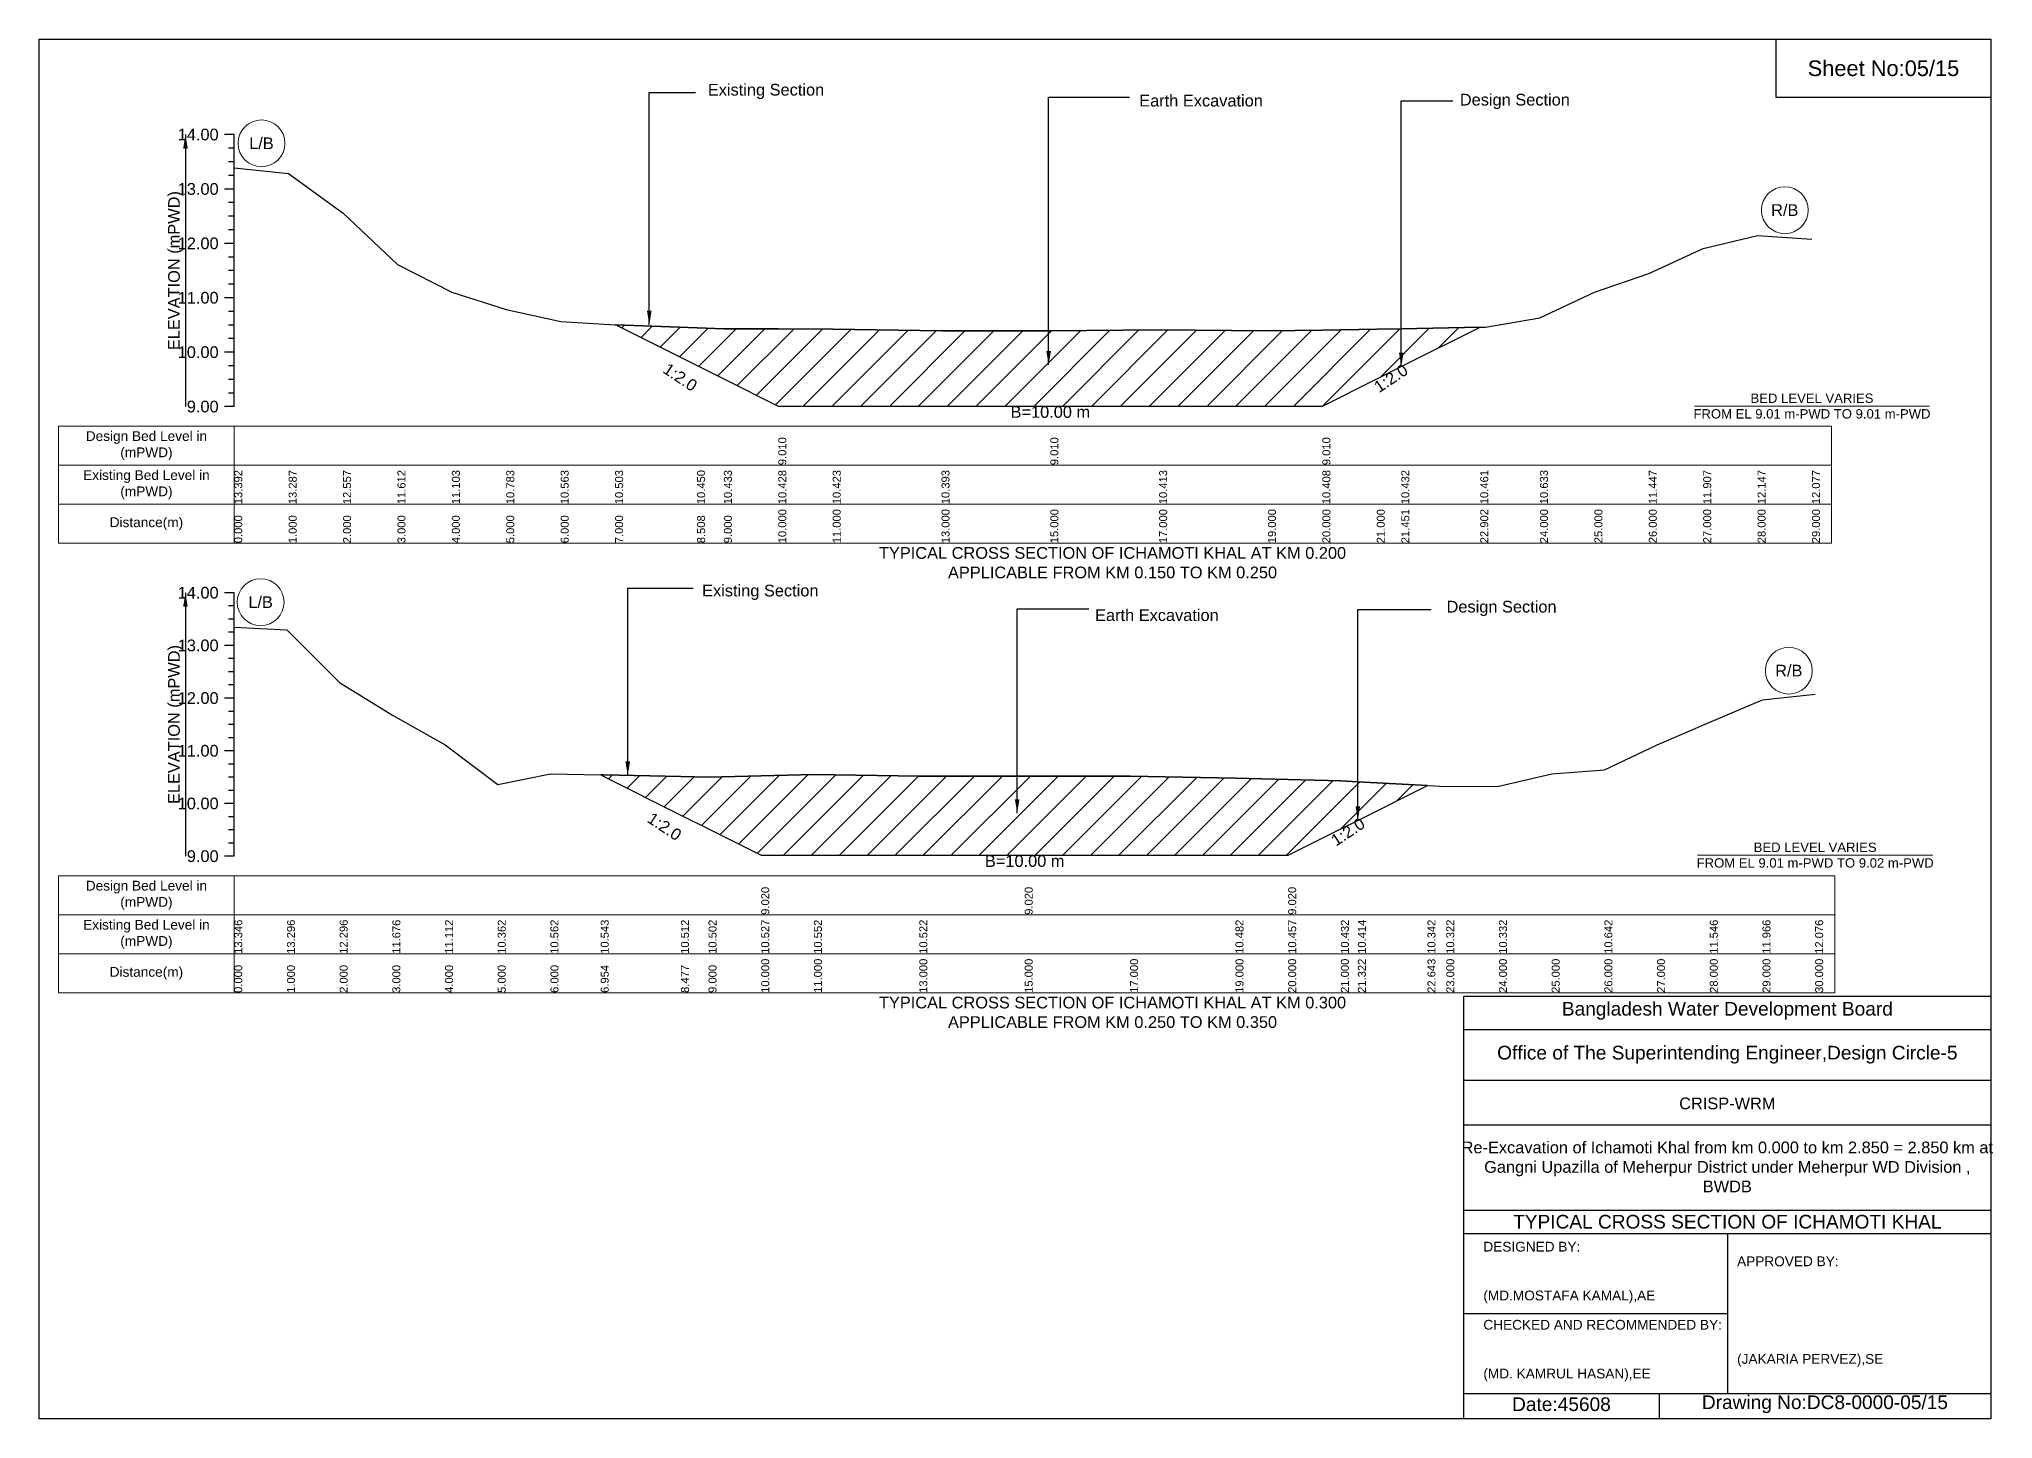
# Model space of a CAD drawing. Header units: inches. Extents: x 91000 to 258649, y -5656 to 4.
# Drawn here: x 140000 to 148009, y -5656 to 0 of the extents above; entities that cross this region are included whole.
import ezdxf

# ---------------------------------------------------------------- set-up
doc = ezdxf.new("R2010")
doc.units = ezdxf.units.IN
doc.header["$LTSCALE"] = 7
doc.header["$MEASUREMENT"] = 0
for name, color, linetype, lineweight in [('Cross section Data Border', 7, 'Continuous', 9), ('Cross Section Labels', 7, 'Continuous', 9), ('Existing_Bed_Level for Xsection', 7, 'Continuous', 25)]:
    doc.layers.add(name, color=color, linetype=linetype, lineweight=lineweight)
doc.styles.get("Standard").update_dxf_attribs({"font": 'arial.ttf'})
doc.dimstyles.get("Standard").update_dxf_attribs({"dimtxt": 0.18, "dimasz": 0.18, "dimexe": 0.18, "dimexo": 0.0625, "dimgap": 0.09, "dimtad": 0, "dimtih": 1, "dimtoh": 1, "dimdec": 4, "dimzin": 0, "dimdsep": 46, "dimtxsty": 'Standard', "dimcen": 0.09, "dimadec": 0, "dimazin": 0, "dimtfac": 1, "dimtdec": 4, "dimtofl": 0, "dimtmove": 0, "dimatfit": 3, "dimfxl": 1, "dimtolj": 1, "dimtzin": 0, "dimarcsym": 0})

msp = doc.modelspace()

# ---------------------------------------------------------------- hatches: boundary and pattern name
at = {"layer": 'Existing_Bed_Level for Xsection'}
h = msp.add_hatch(dxfattribs=at)
h.set_pattern_fill('ANSI31', color=256, scale=669, style=0)
h.paths.add_polyline_path([(142364.4, -1171.6), (142697.2, -1338), (142807, -1392.9), (143030, -1504.4), (143253, -1504.4), (143699, -1504.4), (144145, -1504.4), (144591, -1504.4), (145037, -1504.4), (145260, -1504.4), (145483, -1392.9), (145583.6, -1342.6), (145907.2, -1180.8), (145583.6, -1187.3), (145483, -1189.3), (145260, -1192.7), (145037, -1196), (144591, -1191.5), (144145, -1196), (143699, -1196), (143253, -1189.3), (143030, -1188.2), (142807, -1187.1), (142697.2, -1183.2)])
h = msp.add_hatch(dxfattribs=at)
h.set_pattern_fill('ANSI31', color=256, scale=648, style=0)
h.paths.add_polyline_path([(142302.1, -3016.3), (142312, -3021.2), (142631, -3180.8), (142744, -3237.2), (142960, -3345.2), (143176, -3345.2), (143608, -3345.2), (144040, -3345.2), (144472, -3345.2), (144904, -3345.2), (145120, -3345.2), (145336, -3237.2), (145405.5, -3202.5), (145690.9, -3059.8), (145405.5, -3044.1), (145336, -3040.2), (145120, -3034.8), (144904, -3029.4), (144472, -3020.8), (144040, -3020.8), (143608, -3020.8), (143176, -3014.3), (142960, -3019.7), (142744, -3025.1), (142631, -3022.9), (142312, -3016.5)])

# ---------------------------------------------------------------- linework, layer by layer
for points in [[(140000, 0), (148000, 0), (148000, -5656), (140000, -5656)], [(147120, 0), (148000, 0), (148000, -240), (147120, -240)]]:
    msp.add_lwpolyline(points, close=True)
for points in [[(145840, -5656), (145840, -3923.1), (148000, -3923.1)], [(145840, -4059.1), (148000, -4059.1)], [(145840, -4267.1), (148000, -4267.1)], [(145840, -4451.1), (148000, -4451.1)], [(145840, -4800), (148000, -4800)], [(145840, -4896), (148000, -4896)], [(146920, -4896), (146920, -5552)], [(145840, -5224), (146920, -5224)], [(145840, -5552), (148000, -5552)], [(146640, -5552), (146640, -5656)]]:
    msp.add_lwpolyline(points)
at = {"layer": 'Cross section Data Border'}
for points in [[(140080, -1586.6), (147347, -1586.6), (147347, -2066.6), (140080, -2066.6)], [(140080, -3429.6), (147360, -3429.6), (147360, -3909.6), (140080, -3909.6)]]:
    msp.add_lwpolyline(points, close=True, dxfattribs=at)
for points in [[(140800, -1586.6), (140800, -2066.6)], [(140080, -1746.6), (147347, -1746.6)], [(140080, -1906.6), (147347, -1906.6)], [(140800, -3429.6), (140800, -3909.6)], [(140080, -3589.6), (147360, -3589.6)], [(140080, -3749.6), (147360, -3749.6)]]:
    msp.add_lwpolyline(points, dxfattribs=at)
at = {"layer": 'Cross Section Labels'}
for points in [[(146784.8, -1504.4), (147749.2, -1504.4)], [(146797.8, -3345.2), (147762.2, -3345.2)]]:
    msp.add_lwpolyline(points, dxfattribs=at)
for centre in [(140911.5, -427.4), (147155.5, -701.2), (140908, -2308.2), (147172, -2589)]:
    msp.add_circle(centre, 96, dxfattribs=at)
at = {"layer": 'Existing_Bed_Level for Xsection'}
for points in [[(140800, -391.6), (140760, -391.6)], [(140800, -1506.6), (140800, -1283.6), (140800, -1060.6), (140800, -837.6), (140800, -614.6), (140800, -391.6)], [(140800, -447.4), (140776, -447.4)], [(140800, -503.1), (140776, -503.1)], [(140800, -558.9), (140776, -558.9)], [(140800, -527.2), (141023, -550.6), (141246, -713.4), (141469, -924.2), (141692, -1037.7), (141915, -1109), (142138, -1158.1), (142361, -1171.5), (142364.4, -1171.6), (142697.2, -1183.2), (142807, -1187.1), (143030, -1188.2), (143030, -1188.2), (143253, -1189.3), (143699, -1196), (144145, -1196), (144145, -1196), (144591, -1191.5), (145037, -1196), (145260, -1192.7), (145260, -1192.7), (145483, -1189.3), (145583.6, -1187.3), (145907.2, -1180.8), (145929, -1180.4), (146152, -1142.5), (146375, -1037.7), (146598, -961), (146821, -858.4), (147044, -804.9), (147267, -820.5)], [(140800, -614.6), (140760, -614.6)], [(140800, -670.4), (140776, -670.4)], [(140800, -726.1), (140776, -726.1)], [(140800, -781.9), (140776, -781.9)], [(140800, -837.6), (140760, -837.6)], [(140800, -893.4), (140776, -893.4)], [(140800, -949.1), (140776, -949.1)], [(140800, -1004.9), (140776, -1004.9)], [(140800, -1060.6), (140760, -1060.6)], [(140800, -1116.4), (140776, -1116.4)], [(140800, -1172.1), (140776, -1172.1)], [(140800, -1227.9), (140776, -1227.9)], [(140800, -1283.6), (140760, -1283.6)], [(140800, -1339.4), (140776, -1339.4)], [(140800, -1395.1), (140776, -1395.1)], [(140800, -1506.6), (140760, -1506.6)], [(140800, -1450.9), (140776, -1450.9)], [(140800, -2269.6), (140760, -2269.6)], [(140800, -3349.6), (140800, -3133.6), (140800, -2917.6), (140800, -2701.6), (140800, -2485.6), (140800, -2269.6)], [(140800, -2323.6), (140776, -2323.6)], [(140800, -2377.6), (140776, -2377.6)], [(140800, -2431.6), (140776, -2431.6)], [(140800, -2410.8), (141016, -2421.6), (141232, -2637.6), (141448, -2771.5), (141664, -2893.4), (141880, -3055.4), (142096, -3012.2), (142302.1, -3016.3), (142312, -3016.5), (142631, -3022.9), (142744, -3025.1), (142960, -3019.7), (142960, -3019.7), (143176, -3014.3), (143608, -3020.8), (144040, -3020.8), (144040, -3020.8), (144472, -3020.8), (144904, -3029.4), (145120, -3034.8), (145120, -3034.8), (145336, -3040.2), (145405.5, -3044.1), (145690.9, -3059.8), (145768, -3064), (145984, -3061.8), (146200, -3012.2), (146416, -2994.9), (146632, -2893.4), (146848, -2799.6), (147064, -2708.9), (147280, -2685.1)], [(140800, -2485.6), (140760, -2485.6)], [(140800, -2539.6), (140776, -2539.6)], [(140800, -2593.6), (140776, -2593.6)], [(140800, -2701.6), (140760, -2701.6)], [(140800, -2647.6), (140776, -2647.6)], [(140800, -2755.6), (140776, -2755.6)], [(140800, -2809.6), (140776, -2809.6)], [(140800, -2863.6), (140776, -2863.6)], [(140800, -2917.6), (140760, -2917.6)], [(140800, -2971.6), (140776, -2971.6)], [(140800, -3025.6), (140776, -3025.6)], [(140800, -3079.6), (140776, -3079.6)], [(140800, -3133.6), (140760, -3133.6)], [(140800, -3187.6), (140776, -3187.6)], [(140800, -3241.6), (140776, -3241.6)], [(140800, -3349.6), (140760, -3349.6)], [(140800, -3295.6), (140776, -3295.6)]]:
    msp.add_lwpolyline(points, dxfattribs=at)
for points in [[(142364.4, -1171.6), (142697.2, -1338), (142807, -1392.9), (143030, -1504.4), (143030, -1504.4), (143253, -1504.4), (143699, -1504.4), (144145, -1504.4), (144145, -1504.4), (144591, -1504.4), (145037, -1504.4), (145260, -1504.4), (145260, -1504.4), (145483, -1392.9), (145583.6, -1342.6), (145907.2, -1180.8), (145907.2, -1180.8), (145907.2, -1180.8), (145583.6, -1187.3), (145483, -1189.3), (145260, -1192.7), (145260, -1192.7), (145037, -1196), (144591, -1191.5), (144145, -1196), (144145, -1196), (143699, -1196), (143253, -1189.3), (143030, -1188.2), (143030, -1188.2), (142807, -1187.1), (142697.2, -1183.2)], [(142302.1, -3016.3), (142312, -3021.2), (142631, -3180.8), (142744, -3237.2), (142960, -3345.2), (142960, -3345.2), (143176, -3345.2), (143608, -3345.2), (144040, -3345.2), (144040, -3345.2), (144472, -3345.2), (144904, -3345.2), (145120, -3345.2), (145120, -3345.2), (145336, -3237.2), (145405.5, -3202.5), (145690.9, -3059.8), (145690.9, -3059.8), (145690.9, -3059.8), (145405.5, -3044.1), (145336, -3040.2), (145120, -3034.8), (145120, -3034.8), (144904, -3029.4), (144472, -3020.8), (144040, -3020.8), (144040, -3020.8), (143608, -3020.8), (143176, -3014.3), (142960, -3019.7), (142960, -3019.7), (142744, -3025.1), (142631, -3022.9), (142312, -3016.5)]]:
    msp.add_lwpolyline(points, close=True, dxfattribs=at)

# ---------------------------------------------------------------- texts
at = {"attachment_point": 5}
for s, insert, char_height in [('Sheet No:05/15', (147560, -120), 64), ('Bangladesh Water Development Board', (146920, -3983.1), 56), ('Office of The Superintending Engineer,Design Circle-5', (146920, -4163.1), 56)]:
    msp.add_mtext(s, dxfattribs=dict(at, insert=insert, char_height=char_height))
for s, insert, char_height, width, attachment_point in [('CRISP-WRM', (146920, -4363.1), 48, 2240, 5), ('Re-Excavation of Ichamoti Khal from km 0.000 to km 2.850 = 2.850 km at^JGangni Upazilla of Meherpur District under Meherpur WD Division ,^JBWDB', (146920, -4623.1), 48, 2160, 5), ('TYPICAL CROSS SECTION OF ICHAMOTI KHAL', (146920, -4848), 56, 2240, 5), ('DESIGNED BY:^J^J^J(MD.MOSTAFA KAMAL),AE', (145920, -5056), 40, 1120, 4), ('APPROVED BY:^J^J^J^J^J^J(JAKARIA PERVEZ),SE', (146960, -5216), 40, 1120, 4), ('CHECKED AND RECOMMENDED BY:^J^J^J(MD. KAMRUL HASAN),EE', (145920, -5376), 40, 1120, 4), ('Date:45608', (146240, -5596), 56, 1120, 5), ('Drawing No:DC8-0000-05/15', (147320, -5596), 56, 1760, 5)]:
    msp.add_mtext(s, dxfattribs=dict(insert=insert, char_height=char_height, width=width, attachment_point=attachment_point))
at = {"layer": 'Cross section Data Border', "char_height": 40, "width": 640, "attachment_point": 5}
for s, insert in [('Design Bed Level in (mPWD)', (140440, -1666.6)), ('Existing Bed Level in (mPWD)', (140440, -1826.6)), ('Distance(m)', (140440, -1986.6)), ('Design Bed Level in (mPWD)', (140440, -3509.6)), ('Existing Bed Level in (mPWD)', (140440, -3669.6)), ('Distance(m)', (140440, -3829.6))]:
    msp.add_mtext(s, dxfattribs=dict(at, insert=insert))
at = {"layer": 'Cross Section Labels'}
for s, insert, char_height, attachment_point in [('Existing Section', (142741.2, -183.6), 48, 1), ('Earth Excavation', (144509.4, -228.3), 48, 1), ('Design Section', (145823.6, -224.4), 48, 1), ('L/B', (140911.5, -427.4), 48, 5), ('R/B', (147155.5, -701.2), 48, 5), ('B=10.00 m', (144145, -1504.4), 48, 2), ('BED LEVEL VARIES ^JFROM EL 9.01 m-PWD TO 9.01 m-PWD', (147267, -1504.4), 38.4, 5), ('TYPICAL CROSS SECTION OF ICHAMOTI KHAL AT KM 0.200^JAPPLICABLE FROM KM 0.150 TO KM 0.250', (144400, -2146.6), 48, 5), ('Existing Section', (142717.8, -2236.6), 48, 1), ('L/B', (140908, -2308.2), 48, 5), ('Design Section', (145769.1, -2302.5), 48, 1), ('Earth Excavation', (144328.4, -2337.3), 48, 1), ('R/B', (147172, -2589), 48, 5), ('B=10.00 m', (144040, -3345.2), 48, 2), ('BED LEVEL VARIES ^JFROM EL 9.01 m-PWD TO 9.02 m-PWD', (147280, -3345.2), 38.4, 5), ('TYPICAL CROSS SECTION OF ICHAMOTI KHAL AT KM 0.300^JAPPLICABLE FROM KM 0.250 TO KM 0.350', (144400, -3989.6), 48, 5)]:
    msp.add_mtext(s, dxfattribs=dict(at, insert=insert, char_height=char_height, attachment_point=attachment_point))
at = {"layer": 'Cross Section Labels', "char_height": 48, "attachment_point": 2}
for insert, rotation in [((142641.4, -1365.9), 326.30993), ((145527.8, -1370.5), 33.69007), ((142577, -3207.8), 326.30993), ((145351.5, -3229.5), 33.69007)]:
    msp.add_mtext('1:2.0', dxfattribs=dict(at, insert=insert, rotation=rotation))
at = {"layer": 'Existing_Bed_Level for Xsection', "char_height": 48, "attachment_point": 6}
for s, insert in [('14.00', (140736, -391.6)), ('13.00', (140736, -614.6)), ('12.00', (140736, -837.6)), ('11.00', (140736, -1060.6)), ('10.00', (140736, -1283.6)), ('9.00', (140736, -1506.6)), ('14.00', (140736, -2269.6)), ('13.00', (140736, -2485.6)), ('12.00', (140736, -2701.6)), ('11.00', (140736, -2917.6)), ('10.00', (140736, -3133.6)), ('9.00', (140736, -3349.6))]:
    msp.add_mtext(s, dxfattribs=dict(at, insert=insert))
at = {"layer": 'Existing_Bed_Level for Xsection', "rotation": 90}
for s, insert, char_height, attachment_point in [('ELEVATION (mPWD)', (140560, -949.1), 48, 5), ('9.010', (143030, -1746.6), 32.8, 1), ('9.010', (144145, -1746.6), 32.8, 1), ('9.010', (145260, -1746.6), 32.8, 1), ('13.392', (140800, -1906.6), 32.8, 1), ('13.287', (141023, -1906.6), 32.8, 1), ('12.557', (141246, -1906.6), 32.8, 1), ('11.612', (141469, -1906.6), 32.8, 1), ('11.103', (141692, -1906.6), 32.8, 1), ('10.783', (141915, -1906.6), 32.8, 1), ('10.563', (142138, -1906.6), 32.8, 1), ('10.503', (142361, -1906.6), 32.8, 1), ('10.450', (142697.2, -1906.6), 32.8, 1), ('10.433', (142807, -1906.6), 32.8, 1), ('10.428', (143030, -1906.6), 32.8, 1), ('10.423', (143253, -1906.6), 32.8, 1), ('10.393', (143699, -1906.6), 32.8, 1), ('10.413', (144591, -1906.6), 32.8, 1), ('10.408', (145260, -1906.6), 32.8, 1), ('10.432', (145583.6, -1906.6), 32.8, 1), ('10.461', (145907.2, -1906.6), 32.8, 1), ('10.633', (146152, -1906.6), 32.8, 1), ('11.447', (146598, -1906.6), 32.8, 1), ('11.907', (146821, -1906.6), 32.8, 1), ('12.147', (147044, -1906.6), 32.8, 1), ('12.077', (147267, -1906.6), 32.8, 1), ('0.000', (140800, -2066.6), 32.8, 1), ('1.000', (141023, -2066.6), 32.8, 1), ('2.000', (141246, -2066.6), 32.8, 1), ('3.000', (141469, -2066.6), 32.8, 1), ('4.000', (141692, -2066.6), 32.8, 1), ('5.000', (141915, -2066.6), 32.8, 1), ('6.000', (142138, -2066.6), 32.8, 1), ('7.000', (142361, -2066.6), 32.8, 1), ('8.508', (142697.2, -2066.6), 32.8, 1), ('9.000', (142807, -2066.6), 32.8, 1), ('10.000', (143030, -2066.6), 32.8, 1), ('11.000', (143253, -2066.6), 32.8, 1), ('13.000', (143699, -2066.6), 32.8, 1), ('15.000', (144145, -2066.6), 32.8, 1), ('17.000', (144591, -2066.6), 32.8, 1), ('19.000', (145037, -2066.6), 32.8, 1), ('20.000', (145260, -2066.6), 32.8, 1), ('21.000', (145483, -2066.6), 32.8, 1), ('21.451', (145583.6, -2066.6), 32.8, 1), ('22.902', (145907.2, -2066.6), 32.8, 1), ('24.000', (146152, -2066.6), 32.8, 1), ('25.000', (146375, -2066.6), 32.8, 1), ('26.000', (146598, -2066.6), 32.8, 1), ('27.000', (146821, -2066.6), 32.8, 1), ('28.000', (147044, -2066.6), 32.8, 1), ('29.000', (147267, -2066.6), 32.8, 1), ('ELEVATION (mPWD)', (140560, -2809.6), 48, 5), ('9.020', (142960, -3589.6), 32.8, 1), ('9.020', (144040, -3589.6), 32.8, 1), ('9.020', (145120, -3589.6), 32.8, 1), ('13.346', (140800, -3749.6), 32.8, 1), ('13.296', (141016, -3749.6), 32.8, 1), ('12.296', (141232, -3749.6), 32.8, 1), ('11.676', (141448, -3749.6), 32.8, 1), ('11.112', (141664, -3749.6), 32.8, 1), ('10.362', (141880, -3749.6), 32.8, 1), ('10.562', (142096, -3749.6), 32.8, 1), ('10.543', (142302.1, -3749.6), 32.8, 1), ('10.512', (142631, -3749.6), 32.8, 1), ('10.502', (142744, -3749.6), 32.8, 1), ('10.527', (142960, -3749.6), 32.8, 1), ('10.552', (143176, -3749.6), 32.8, 1), ('10.522', (143608, -3749.6), 32.8, 1), ('10.482', (144904, -3749.6), 32.8, 1), ('10.457', (145120, -3749.6), 32.8, 1), ('10.432', (145336, -3749.6), 32.8, 1), ('10.414', (145405.5, -3749.6), 32.8, 1), ('10.342', (145690.9, -3749.6), 32.8, 1), ('10.322', (145768, -3749.6), 32.8, 1), ('10.332', (145984, -3749.6), 32.8, 1), ('10.642', (146416, -3749.6), 32.8, 1), ('11.546', (146848, -3749.6), 32.8, 1), ('11.966', (147064, -3749.6), 32.8, 1), ('12.076', (147280, -3749.6), 32.8, 1), ('0.000', (140800, -3909.6), 32.8, 1), ('1.000', (141016, -3909.6), 32.8, 1), ('2.000', (141232, -3909.6), 32.8, 1), ('3.000', (141448, -3909.6), 32.8, 1), ('4.000', (141664, -3909.6), 32.8, 1), ('5.000', (141880, -3909.6), 32.8, 1), ('6.000', (142096, -3909.6), 32.8, 1), ('6.954', (142302.1, -3909.6), 32.8, 1), ('8.477', (142631, -3909.6), 32.8, 1), ('9.000', (142744, -3909.6), 32.8, 1), ('10.000', (142960, -3909.6), 32.8, 1), ('11.000', (143176, -3909.6), 32.8, 1), ('13.000', (143608, -3909.6), 32.8, 1), ('15.000', (144040, -3909.6), 32.8, 1), ('17.000', (144472, -3909.6), 32.8, 1), ('19.000', (144904, -3909.6), 32.8, 1), ('20.000', (145120, -3909.6), 32.8, 1), ('21.000', (145336, -3909.6), 32.8, 1), ('21.322', (145405.5, -3909.6), 32.8, 1), ('22.643', (145690.9, -3909.6), 32.8, 1), ('23.000', (145768, -3909.6), 32.8, 1), ('24.000', (145984, -3909.6), 32.8, 1), ('25.000', (146200, -3909.6), 32.8, 1), ('26.000', (146416, -3909.6), 32.8, 1), ('27.000', (146632, -3909.6), 32.8, 1), ('28.000', (146848, -3909.6), 32.8, 1), ('29.000', (147064, -3909.6), 32.8, 1), ('30.000', (147280, -3909.6), 32.8, 1)]:
    msp.add_mtext(s, dxfattribs=dict(at, insert=insert, char_height=char_height, attachment_point=attachment_point))

# ---------------------------------------------------------------- leaders
at = {"layer": 'Cross Section Labels', "annotation_type": 0, "has_hookline": 1, "hookline_direction": 0}
for points, text_width in [([(142501.2, -1171.5), (142501.2, -219.4), (142690.8, -219.4)], 467.2), ([(144138.1, -1335.8), (144138.1, -238.7), (144469.6, -238.7)], 497), ([(145583.6, -1342.6), (145583.6, -252.6), (145794.7, -252.6)], 441.2), ([(142412.9, -3018.5), (142412.9, -2251.3), (142680.9, -2251.3)], 467.2), ([(144009.1, -3173.3), (144009.1, -2335), (144302.8, -2335)], 497), ([(145405.5, -3202.5), (145405.5, -2337.9), (145706.1, -2337.9)], 441.2)]:
    msp.add_leader(points, dimstyle='Standard', override={"dimasz": 57.6}, dxfattribs=dict(at, text_width=text_width))
at = {"layer": 'Existing_Bed_Level for Xsection'}
for points in [[(140600, -391.6), (140600, -1506.6)], [(140600, -2269.6), (140600, -3349.6)]]:
    msp.add_leader(points, dimstyle='Standard', override={"dimasz": 57.6}, dxfattribs=at)

doc.saveas('drawing.dxf')
